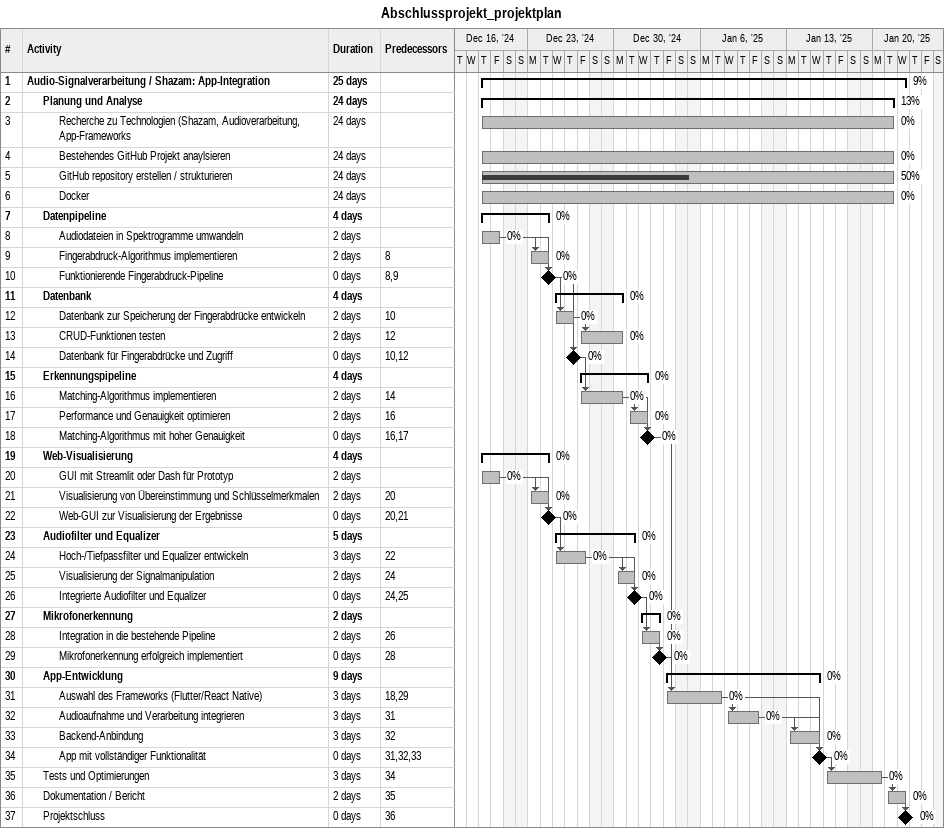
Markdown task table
Abschlussprojekt_projektplan

| ID | Level | Task | Duration | Start | Finish | Predecessors | % complete |
|---|---|---|---|---|---|---|---|
| 1 | 1 | **Audio-Signalverarbeitung / Shazam: App-Integration** | 25d | 2024-12-19 | 2025-01-22 |  | 9 |
| 2 | 2 | **Planung und Analyse** | 24d | 2024-12-19 | 2025-01-21 |  | 13 |
| 3 | 3 | Recherche zu Technologien (Shazam, Audioverarbeitung, App-Frameworks | 24d | 2024-12-19 | 2025-01-21 |  | 0 |
| 4 | 3 | Bestehendes GitHub Projekt anaylsieren | 24d | 2024-12-19 | 2025-01-21 |  | 0 |
| 5 | 3 | GitHub repository erstellen / strukturieren | 24d | 2024-12-19 | 2025-01-21 |  | 50 |
| 6 | 3 | Docker | 24d | 2024-12-19 | 2025-01-21 |  | 0 |
| 7 | 2 | **Datenpipeline** | 4d | 2024-12-19 | 2024-12-24 |  | 0 |
| 8 | 3 | Audiodateien in Spektrogramme umwandeln | 2d | 2024-12-19 | 2024-12-20 |  | 0 |
| 9 | 3 | Fingerabdruck-Algorithmus implementieren | 2d | 2024-12-23 | 2024-12-24 | 8 | 0 |
| 10 | 3 | Funktionierende Fingerabdruck-Pipeline | 0d | 2024-12-24 | 2024-12-24 | 8, 9 | 0 |
| 11 | 2 | **Datenbank** | 4d | 2024-12-25 | 2024-12-30 |  | 0 |
| 12 | 3 | Datenbank zur Speicherung der Fingerabdrücke entwickeln | 2d | 2024-12-25 | 2024-12-26 | 10 | 0 |
| 13 | 3 | CRUD-Funktionen testen | 2d | 2024-12-27 | 2024-12-30 | 12 | 0 |
| 14 | 3 | Datenbank für Fingerabdrücke und Zugriff | 0d | 2024-12-26 | 2024-12-26 | 10, 12 | 0 |
| 15 | 2 | **Erkennungspipeline** | 4d | 2024-12-27 | 2025-01-01 |  | 0 |
| 16 | 3 | Matching-Algorithmus implementieren | 2d | 2024-12-27 | 2024-12-30 | 14 | 0 |
| 17 | 3 | Performance und Genauigkeit optimieren | 2d | 2024-12-31 | 2025-01-01 | 16 | 0 |
| 18 | 3 | Matching-Algorithmus mit hoher Genauigkeit | 0d | 2025-01-01 | 2025-01-01 | 16, 17 | 0 |
| 19 | 2 | **Web-Visualisierung** | 4d | 2024-12-19 | 2024-12-24 |  | 0 |
| 20 | 3 | GUI mit Streamlit oder Dash für Prototyp | 2d | 2024-12-19 | 2024-12-20 |  | 0 |
| 21 | 3 | Visualisierung von Übereinstimmung und Schlüsselmerkmalen | 2d | 2024-12-23 | 2024-12-24 | 20 | 0 |
| 22 | 3 | Web-GUI zur Visualisierung der Ergebnisse | 0d | 2024-12-24 | 2024-12-24 | 20, 21 | 0 |
| 23 | 2 | **Audiofilter und Equalizer** | 5d | 2024-12-25 | 2024-12-31 |  | 0 |
| 24 | 3 | Hoch-/Tiefpassfilter und Equalizer entwickeln | 3d | 2024-12-25 | 2024-12-27 | 22 | 0 |
| 25 | 3 | Visualisierung der Signalmanipulation | 2d | 2024-12-30 | 2024-12-31 | 24 | 0 |
| 26 | 3 | Integrierte Audiofilter und Equalizer | 0d | 2024-12-31 | 2024-12-31 | 24, 25 | 0 |
| 27 | 2 | **Mikrofonerkennung** | 2d | 2025-01-01 | 2025-01-02 |  | 0 |
| 28 | 3 | Integration in die bestehende Pipeline | 2d | 2025-01-01 | 2025-01-02 | 26 | 0 |
| 29 | 3 | Mikrofonerkennung erfolgreich implementiert | 0d | 2025-01-02 | 2025-01-02 | 28 | 0 |
| 30 | 2 | **App-Entwicklung** | 9d | 2025-01-03 | 2025-01-15 |  | 0 |
| 31 | 3 | Auswahl des Frameworks (Flutter/React Native) | 3d | 2025-01-03 | 2025-01-07 | 18, 29 | 0 |
| 32 | 3 | Audioaufnahme und Verarbeitung integrieren | 3d | 2025-01-08 | 2025-01-10 | 31 | 0 |
| 33 | 3 | Backend-Anbindung | 3d | 2025-01-13 | 2025-01-15 | 32 | 0 |
| 34 | 3 | App mit vollständiger Funktionalität | 0d | 2025-01-15 | 2025-01-15 | 31, 32, 33 | 0 |
| 35 | 2 | Tests und Optimierungen | 3d | 2025-01-16 | 2025-01-20 | 34 | 0 |
| 36 | 2 | Dokumentation / Bericht | 2d | 2025-01-21 | 2025-01-22 | 35 | 0 |
| 37 | 2 | Projektschluss | 0d | 2025-01-22 | 2025-01-22 | 36 | 0 |
